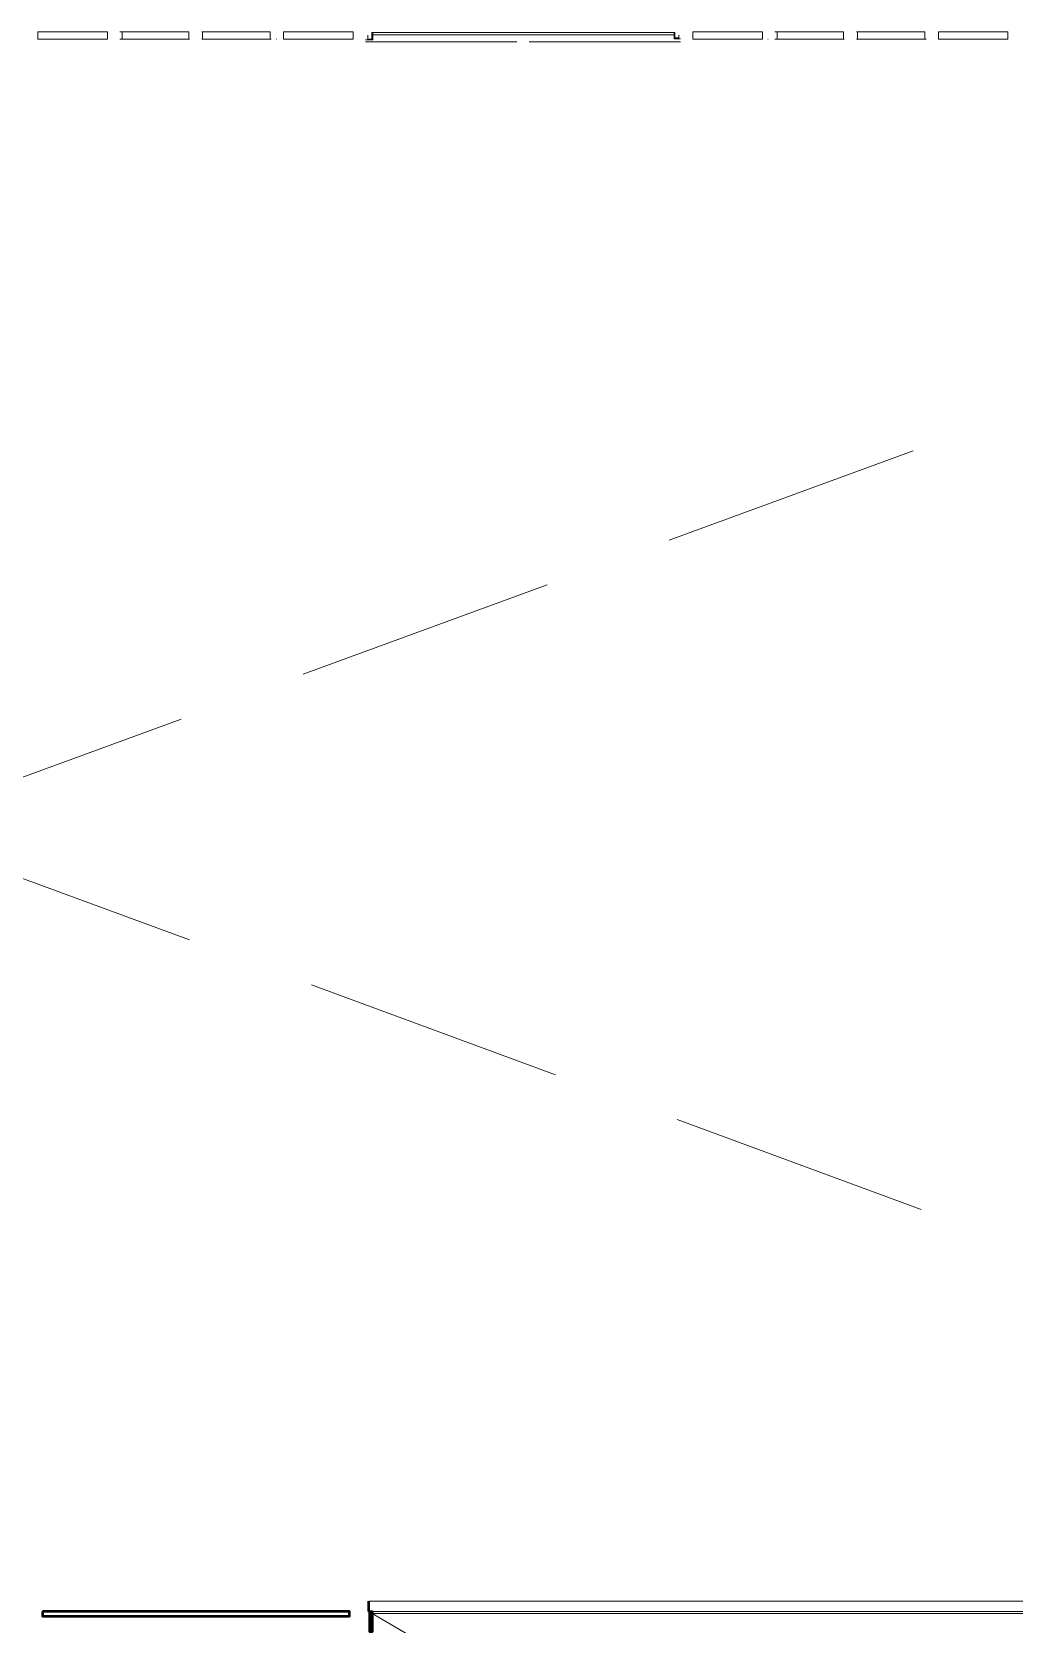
# Model space of a CAD drawing. Header units: millimetres. Extents: x 38 to 157, y 84 to 150.
# Drawn here: x 104.15 to 128.15, y 111.41 to 150.34 of the extents above; entities that cross this region are included whole.
import ezdxf

# ---------------------------------------------------------------- set-up
doc = ezdxf.new("R2010")
doc.units = ezdxf.units.MM
doc.linetypes.add('HIDDEN', pattern=[9.525, 6.35, -3.175])
for name, color, linetype, lineweight in [('Durlock', 252, 'Continuous', 50), ('OCASA_TODAS_r08$0$CERRAMIENTO CHAPA', 252, 'Continuous', 20), ('OCASA_TODAS_r08$0$LINEA_DE_PROYECCION', 252, 'HIDDEN', 15), ('OCASA_TODAS_r08$0$MURO BLOQUE CEMENTO 18', 252, 'Continuous', 20)]:
    doc.layers.add(name, color=color, linetype=linetype, lineweight=lineweight)

msp = doc.modelspace()

# ---------------------------------------------------------------- linework, layer by layer
at = {"layer": 'Durlock'}
for q in [(112.381133, 111.97003), (112.456017, 111.719915)]:
    msp.add_line((112.381155, 111.719909), q, dxfattribs=at)
for points in [[(104.406155, 111.719729), (104.406155, 111.599729), (111.906155, 111.599729), (111.906155, 111.719729), (104.406155, 111.719729)], [(112.406155, 111.719909), (112.466155, 111.719909), (112.466155, 111.219909), (112.406155, 111.219909), (112.406155, 111.719909)]]:
    msp.add_lwpolyline(points, dxfattribs=at)
at = {"layer": 'OCASA_TODAS_r08$0$CERRAMIENTO CHAPA'}
for p, q in [((112.456278, 150.31858), (119.858871, 150.31858)), ((112.299678, 150.090668), (115.999622, 150.090667)), ((112.476278, 150.26858), (119.838871, 150.26858)), ((116.299622, 150.090667), (119.999678, 150.090665))]:
    msp.add_line(p, q, dxfattribs=at)
for points in [[(112.476278, 150.31858), (112.476278, 150.140679), (112.356278, 150.140679)], [(112.456278, 150.31858), (112.456278, 150.160679), (112.356278, 150.160679)], [(119.838871, 150.31858), (119.838871, 150.168635), (119.958871, 150.168635)], [(119.858871, 150.31858), (119.858871, 150.188635), (119.958871, 150.188635)], [(112.381133, 111.97003), (151.873201, 111.970037)], [(112.456017, 111.719915), (151.873201, 111.719915)], [(112.466155, 111.669915), (151.873201, 111.669915)]]:
    msp.add_lwpolyline(points, dxfattribs=at)
at = {"layer": 'OCASA_TODAS_r08$0$LINEA_DE_PROYECCION'}
for p, q in [((48.419479, 150.090784), (151.873201, 111.970037)), ((152.507328, 149.94123), (48.526161, 111.78975)), ((112.466155, 111.669915), (155.209102, 86.677325))]:
    msp.add_line(p, q, dxfattribs=at)
at = {"layer": 'OCASA_TODAS_r08$0$MURO BLOQUE CEMENTO 18'}
for p, q in [((106.358871, 150.158457), (106.299432, 150.158457)), ((107.981578, 150.158457), (107.999761, 150.158457)), ((108.321574, 150.158457), (108.299761, 150.158457)), ((109.96887, 150.158457), (109.999432, 150.158457)), ((112.356278, 150.140679), (112.299678, 150.140679)), ((112.356278, 150.258457), (112.356278, 150.140679)), ((119.958871, 150.258457), (119.958871, 150.168635)), ((119.958871, 150.168635), (119.999678, 150.168635)), ((122.358871, 150.158402), (122.299432, 150.158402)), ((123.981634, 150.158457), (123.999761, 150.158457)), ((124.321574, 150.158558), (124.299761, 150.158558)), ((125.968927, 150.158457), (125.999432, 150.158457))]:
    msp.add_line(p, q, dxfattribs=at)
for points in [[(104.298989, 150.338457), (104.298989, 150.158457), (105.998653, 150.158457), (105.998653, 150.338457), (104.298989, 150.338457)], [(106.358871, 150.338457), (106.358871, 150.158457), (107.981578, 150.158457), (107.981578, 150.338457), (106.298653, 150.338457)], [(108.321574, 150.338457), (108.321574, 150.158457), (109.96887, 150.158457), (109.96887, 150.338457), (108.298869, 150.338457)], [(110.298653, 150.338457), (110.298653, 150.158457), (111.998876, 150.158457), (111.998876, 150.338457), (110.298653, 150.338457)], [(120.298989, 150.338457), (120.298989, 150.158457), (121.998653, 150.158457), (121.99854, 150.338457), (120.298989, 150.338457)], [(122.358871, 150.338457), (122.358871, 150.158457), (123.981634, 150.158457), (123.981521, 150.338457), (122.29854, 150.338457)], [(124.321574, 150.338457), (124.321574, 150.158457), (125.968927, 150.158457), (125.968814, 150.338457), (124.298869, 150.338457)], [(126.29854, 150.338457), (126.29854, 150.158457), (127.998989, 150.158457), (127.998876, 150.338457), (126.29854, 150.338457)], [(110.129481, 150.160918), (110.137882, 150.160919)], [(110.131067, 150.160672), (110.13791, 150.160672)], [(122.129158, 150.160842), (122.137876, 150.160842)], [(122.130289, 150.160666), (122.137896, 150.160666)]]:
    msp.add_lwpolyline(points, dxfattribs=at)

doc.saveas('drawing.dxf')
